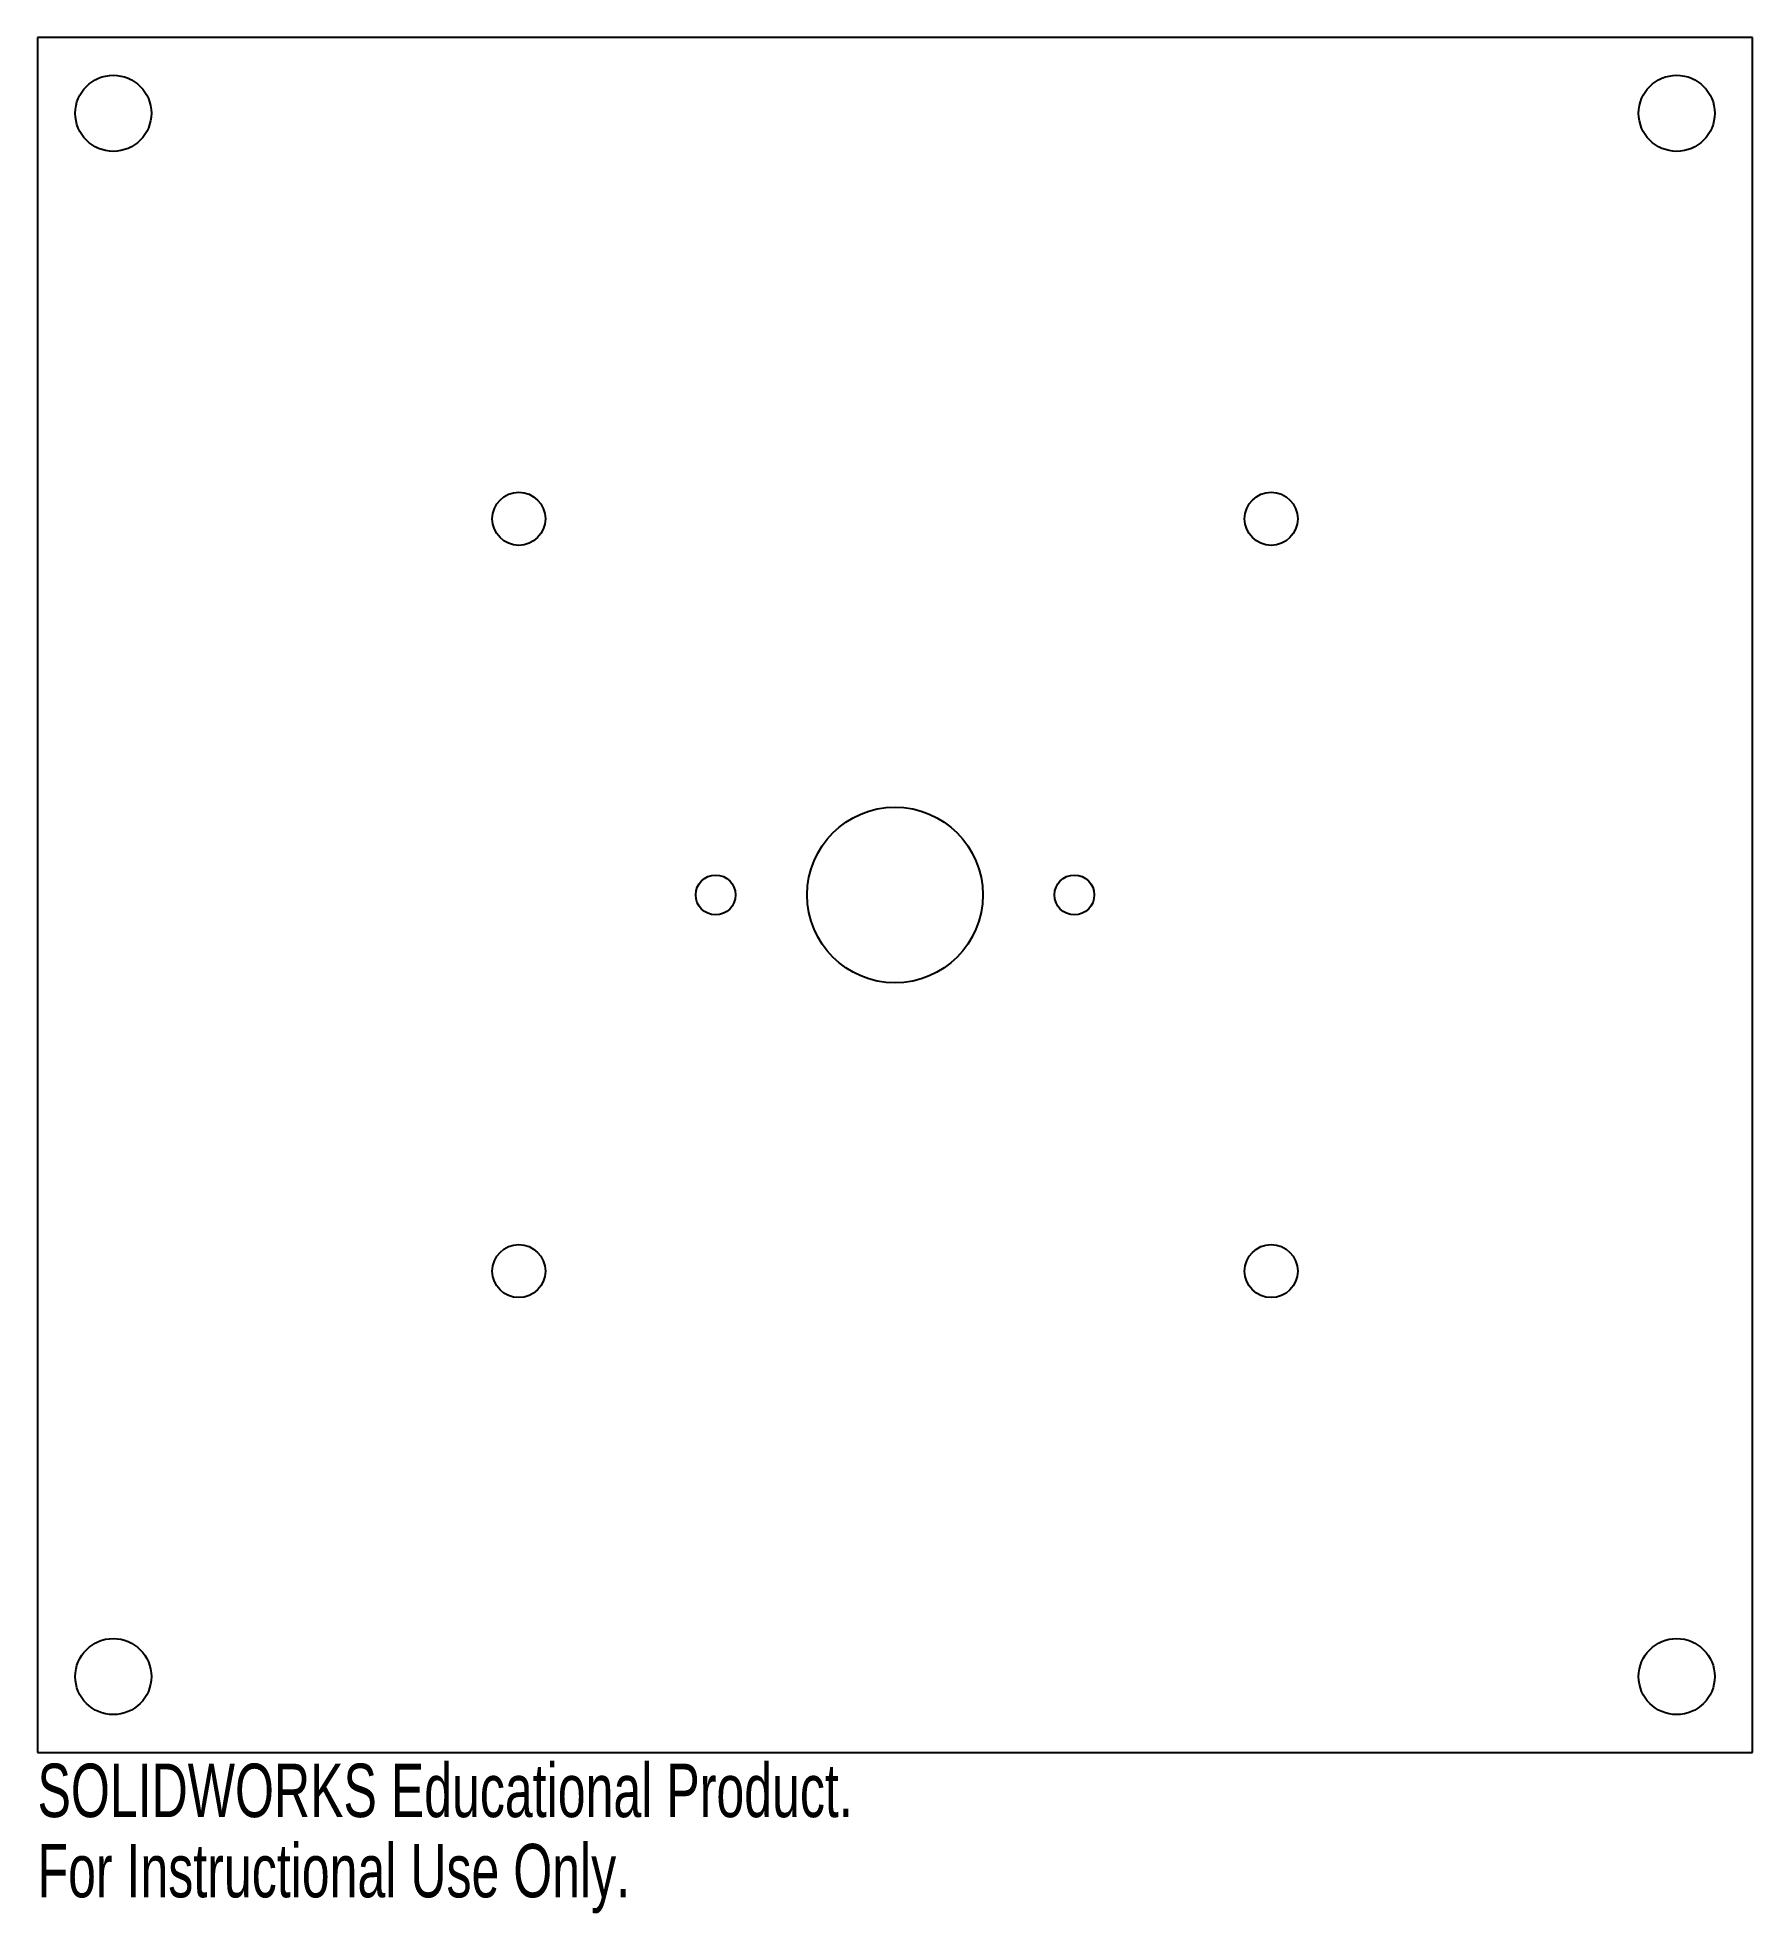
# Model space of a CAD drawing. Header units: millimetres. Extents: x -78 to 78, y -92 to 78.
import ezdxf

# ---------------------------------------------------------------- set-up
doc = ezdxf.new("R2010")
doc.units = ezdxf.units.MM
doc.styles.add('SLDTEXTSTYLE0', font='TXT', dxfattribs={"width": 0.7})

msp = doc.modelspace()

# ---------------------------------------------------------------- linework, layer by layer
at = {"color": 7, "linetype": 'Continuous', "lineweight": 25}
for p, q in [((-77.5, 77.5), (-77.5, -77.5)), ((77.5, 77.5), (-77.5, 77.5)), ((77.5, -77.5), (77.5, 77.5)), ((-77.5, -77.5), (77.5, -77.5))]:
    msp.add_line(p, q, dxfattribs=at)
for centre, radius in [((-70.65, 70.65), 3.44), ((70.65, 70.65), 3.44), ((-34, 34), 2.4), ((34, 34), 2.4), ((0, 0), 7.94), ((-16.21, 0), 1.8), ((16.21, 0), 1.8), ((-34, -34), 2.4), ((34, -34), 2.4), ((-70.65, -70.65), 3.44), ((70.65, -70.65), 3.44)]:
    msp.add_circle(centre, radius, dxfattribs=at)

# ---------------------------------------------------------------- texts
at = {"color": 7, "linetype": 'Continuous', "char_height": 4.8336, "attachment_point": 1, "style": 'SLDTEXTSTYLE0'}
for s, insert in [('SOLIDWORKS Educational Product.', (-77.5, -78.52)), ('For Instructional Use Only.', (-77.5, -85.77))]:
    msp.add_mtext(s, dxfattribs=dict(at, insert=insert))

doc.saveas('drawing.dxf')
